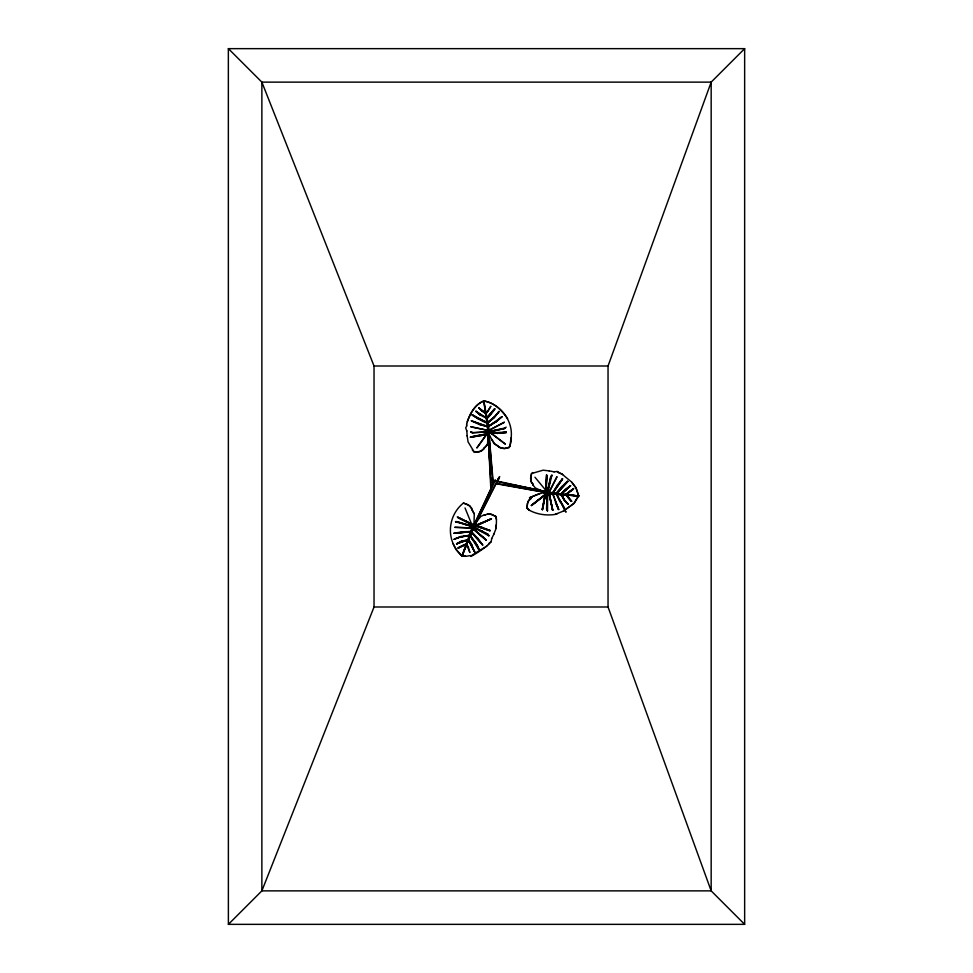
<?xml version="1.0" encoding="UTF-8"?>
<svg xmlns="http://www.w3.org/2000/svg" width="973" height="973" viewBox="0 0 973 973"><rect width="100%" height="100%" fill="white"/><g stroke="black" fill="none" stroke-linecap="round" stroke-linejoin="round"><path stroke-width="1.46" d="M546.291 490.684C547.799 441.62 544.016 525.943 546.644 475.432M545.877 490.173L547.033 475.517M526.965 506.933L528.023 501.314L531.209 498.358L529.178 499.696L527.366 503.503L527.196 508.344L529.531 510.278L526.989 508.295L527.488 507.626M546.862 493.506L547.653 493.591L547.507 510.813L546.558 509.098L547.191 493.53L545.379 494.649L542.289 509.584L545.379 494.649M547.507 510.813L546.753 509.147L547.385 493.566L549.1 493.7L552.737 510.278L548.906 493.664M488.057 433.824L490.818 488.58M495.853 525.225C495.549 533.885 497.3 519.241 495.841 516.31L489.249 513.756L484.092 515.131L485.211 515.118M539.31 493.603C514.413 504.306 544.065 490.903 547.252 492.058L550.682 476.758L551.837 475.286L547.848 492.131L547.057 492.022L578.813 496.011L575.894 487.789L571.893 482.389L576.089 487.826L578.619 495.975L574.106 503.406L563.367 511.093L555.194 514.352L557.48 513.635M510.01 446.108C511.907 428.631 511.883 443.542 509.049 447.556L504.33 448.638L500.183 447.872L494.333 443.627L491.657 439.261L494.345 443.834L498.346 446.06M542.289 509.584L544.844 495.062L545.78 494.734M542.679 509.657L545.233 495.148M489.2 543.08L491.17 541.706L491.706 538.543M547.458 493.554L546.923 502.773M532.827 484.116L533.326 485.235L530.662 480.601L531.416 473.583L543.092 470.19L549.222 470.883M533.022 484.153L531.38 482.438L530.577 478.363L531.623 473.62L532.876 472.537M549.441 482.997L547.58 492.095L550.876 476.794L552.032 475.323M488.239 433.788L488.178 434.542M487.242 444.795L484.177 448.188L487.242 444.795L489.601 431.988L504.756 428.461L506.167 427.098M466.626 424.313C469.12 414.875 474.228 404.732 483.788 400.888C502.506 404.792 513.817 423.073 510.934 439.188M467.149 435.77L468.062 441.864L474.362 452.263L481.331 451.18L484.165 447.981M499.04 477.159L474.873 524.982M499.733 476.624L474.958 525.14M744.649 924.35L711.166 890.867L608.04 606.994L608.04 366.006L711.166 82.133L744.649 48.65L228.351 48.65L228.387 924.35L744.649 924.35L744.649 48.65M473.778 525.092L461.895 556.276L465.471 556.179L461.993 556.094C444.734 540.088 448.018 515.301 463.44 503.041L469.935 505.851L474.216 513.805L471.954 509.694M493.834 534.201L496.096 528.461M228.387 48.65L261.871 82.133L374.033 366.006L374.033 606.994L261.871 890.867L228.387 924.35M507.578 418.548C502.348 411.178 494.175 401.958 483.8 401.095C474.897 404.306 470.105 414.218 467.198 421.844M473.608 525.456L473.887 526.819L461.895 556.276L472.586 526.065L472.306 526.807C470.591 525.031 448.468 520.737 457.602 521.723L472.489 526.369M461.993 556.094L466.626 544.685L469.837 552.287M466.699 544.466L468.427 540.283C475.274 552.007 478.74 559.913 468.427 540.283M468.621 539.784C477.804 552.579 464.425 539.845 470.227 535.843L475.165 542.496L478.752 549.429L470.227 535.843M478.752 549.429C478.777 542.825 467.174 538.714 471.662 532.328L482.717 545.05L471.577 532.511L473.06 528.898L486.111 539.966L473.06 528.898M486.026 540.149L473.121 528.704L473.754 527.184C495.768 537.23 468.475 526.77 475.651 525.882L490.1 530.528L475.651 525.882M493.25 482.608L492.91 483.411L492.374 481.976M498.626 478.266L497.702 480.139M499.198 478.096L497.921 480.698M473.924 525.031L494.746 480.407M563.367 511.093L573.912 503.369L578.412 495.938M466.724 425.773L465.702 427.938L466.821 430.942M474.131 524.897L495.439 479.884M556.799 476.843L549.088 492.277L556.994 476.892M463.44 503.041L467.989 504.646L471.978 508.478M471.686 524.69C427.451 501.387 503.54 540.124 458.247 517.478M454.865 527.402L471.905 527.998L454.963 527.22M455.705 522.209L457.602 521.723M465.033 507.967L472.501 526.247L480.942 516.335L484.177 514.948M454.075 533.313L462.09 531.793L470.664 531.526L454.075 533.313L470.579 531.708M454.087 539.334L461.117 536.476L454.087 539.334C457.419 536.597 483.313 533.484 461.299 536.816M453.029 543.579L456.069 549.636L462.078 555.911M463.622 523.717L472.392 526.551M463.817 524.192L472.392 526.624M466.152 521.637L466.468 520.969M456.556 543.883L461.907 540.988L456.556 543.883L467.685 539.979L456.653 543.7M466.006 544.649C440.112 555.899 484.846 534.943 458.757 547.738M469.314 535.259L461.032 536.658M473.887 526.186L491.401 518.767L473.887 526.186L474.313 513.622M473.973 526.636L473.669 527.366L488.823 535.758L487.789 534.08L482.073 531.282M467.77 539.662L461.822 541.17M466.626 544.685L468.475 547.519L469.752 552.469M491.401 518.767L476.077 525.967L489.93 530.881M487.388 513.793L491.426 514.243L495.744 516.481L496.498 519.339M481.526 527.925L481.805 527.244L490.1 530.528M475.432 542.557L470.373 535.478M477.682 538.689L471.796 531.988M481.586 531.465L473.766 527.123M486.828 546.242C456.629 563.659 475.688 555.656 488.568 544.381M488.47 544.564L491.17 541.706M491.608 538.726L493.931 534.019M475.019 524.508L489.808 495.415M492.922 483.617L488.872 433.459M488.422 410.533L486.123 413.44L490.757 406.507M531.015 498.322L531.781 497.361M553.163 492.788L562.576 478.813L552.786 492.739L557.274 485.223L562.382 478.777M488.373 410.521L490.745 406.3M552.992 492.776L562.576 478.813M551.837 475.286L551.034 476.94M491.389 413.732C504.136 397.093 477.269 429.725 491.401 413.926M509.049 447.556L509.998 445.902M476.965 447.714L488.118 432.194L489.066 433.63L483.8 401.095M476.977 447.921L486.67 434.42C435.855 443.299 523.608 426.892 472.197 436.682M487.059 433.885L488.118 432.194M494.6 408.952L486.914 417.697L494.588 408.745M561.859 486.451C542.496 508.806 581.635 466.906 562.066 486.488M567.636 481.477L556.933 493.262L567.843 481.513M494.333 417.235L499.003 411.457L494.345 417.441L487.862 422.793L494.345 417.441M570.409 485.709L561.676 493.846L570.604 485.746L565.422 489.176L561.153 493.785L570.604 485.746M494.016 417.235C476.624 431.124 497.483 415.483 499.003 411.457M472.27 449.964L474.35 452.068L479.215 451.849L483.897 449.161M572.902 489.383C548.869 506.872 589.237 476.417 566.59 494.479M498.93 447.118L504.318 448.444L509.037 447.361M495.853 421.99L502.032 416.651L488.555 426.502L495.853 421.99L502.032 416.651M531.343 505.486L546.729 493.262L531.343 505.486L544.844 495.062M531.538 505.522L547.069 493.542L578.813 496.011L545.622 492.606L543.506 493.129M458.672 547.921L462.795 545.415M495.768 421.516L488.482 426.138L495.78 421.723M568.852 491.973L573.097 489.419M504.294 422.173L489.237 430.188L504.306 422.379M473.887 526.819L491.304 518.95M491.11 433.338L506.325 432.462L491.11 433.338L489.614 432.194L489.492 431.404L504.598 428.096M504.756 428.461L489.504 431.611L498.553 429.738M472.221 437.084L486.67 434.42M488.045 431.805L472.452 432.839L470.713 431.915L472.428 432.644L488.069 431.866M454.16 533.131L470.543 531.866M506.301 432.048L491.073 432.924M491.62 433.338L506.325 432.462M465.386 556.361L470.604 555.583M553.965 471.82L557.164 471.516L559.001 473.06M374.033 366.006L608.04 366.006M374.033 606.994L608.04 606.994M555.388 514.389C547.41 515.726 537.668 514.729 529.324 510.241M492.91 480.236L545.366 491.462M492.812 480.626L544.698 491.474L521.516 486.646M552.542 510.241L549.307 493.7L553.199 494.016M556.605 494.284L553.005 493.98L558.66 509.524L555.583 502.214M564.462 507.942C548.2 479.531 580.869 540.356 556.799 494.272L561.239 494.649L564.243 500L568.232 504.379L564.048 499.952L561.044 494.612M568.232 504.379L564.279 499.684L561.567 494.649L566.091 495.026M566.322 495.014L571.589 501.302L566.322 495.014L578.619 495.975M545.512 492.496L497.033 483.922M545.342 492.326L496.339 483.386M470.944 426.709L487.85 430.37L470.956 426.916M557.164 471.516L562.674 474.532L560.424 473.34M549.027 470.835L554.172 471.856M534.943 477.232L547.252 492.058M545.622 484.299L546.352 484.396M507.383 483.715L509.28 484.092M561.567 494.649L564.279 499.684M556.799 494.272L560.18 501.63M546.522 493.226L543.481 491.669L547.069 493.542M549.307 493.7L552.737 510.278M568.317 497.969L571.382 501.253M543.518 500.742L544.26 500.864M546.948 509.037L547.3 510.776M512.807 484.809L518.609 486.038M478.923 424.289L487.339 426.673L471.358 420.822L478.923 424.289L487.291 426.308L471.358 420.822M476.247 525.602L481.805 527.244M470.713 431.915L472.55 432.657L470.725 432.109M457.517 521.905L463.902 524.009M543.688 491.706L535.308 487.959L533.131 485.186M458.076 517.843L471.431 524.07M478.911 419.327C460.12 406.787 484.067 423.535 486.804 422.732M472.598 415.033L486.768 422.537L472.61 415.24M481.684 531.282L487.692 534.262L488.823 535.758M475.967 411.275L480.626 415.398L475.967 411.275L486.099 417.599M480.613 415.191L486.172 418.122M482.426 411.117L485.466 413.087L478.874 407.906L485.527 413.513L478.874 407.906M505.194 443.883L489.601 431.988M562.467 474.483L572.088 482.438M475.992 411.47L480.869 414.96M491.645 433.739L505.206 444.089M473.206 528.521L486.111 539.966M571.589 501.302L565.885 494.989M478.886 408.113L482.45 411.555M471.71 532.17L477.804 538.446M487.607 534.201L488.908 535.576M488.434 432.73L491.669 439.468M477.889 538.264L482.717 545.05M466.797 544.284L468.378 547.702M475.517 542.375L478.838 549.246M552.64 493.956L558.66 509.524M556.398 494.248L560.095 501.934M555.388 502.177L558.466 509.475M471.966 545.111L473.948 550.998M489.614 432.194L483.763 400.681L488.13 432.389M488.981 433.763L493.262 482.815M497.398 432.815L497.471 433.544M488.434 410.74L486.026 412.807M490.672 477.451L490.891 480.638M491.158 487.741L488.264 435.065M481.039 435.782L480.942 435.04M466.614 424.119L466.736 425.967M466.809 430.747L467.162 435.977M488.3 434.749L489.869 464.389M711.166 82.133L261.871 82.133L261.871 890.867L711.166 890.867L711.166 82.133"/></g></svg>
